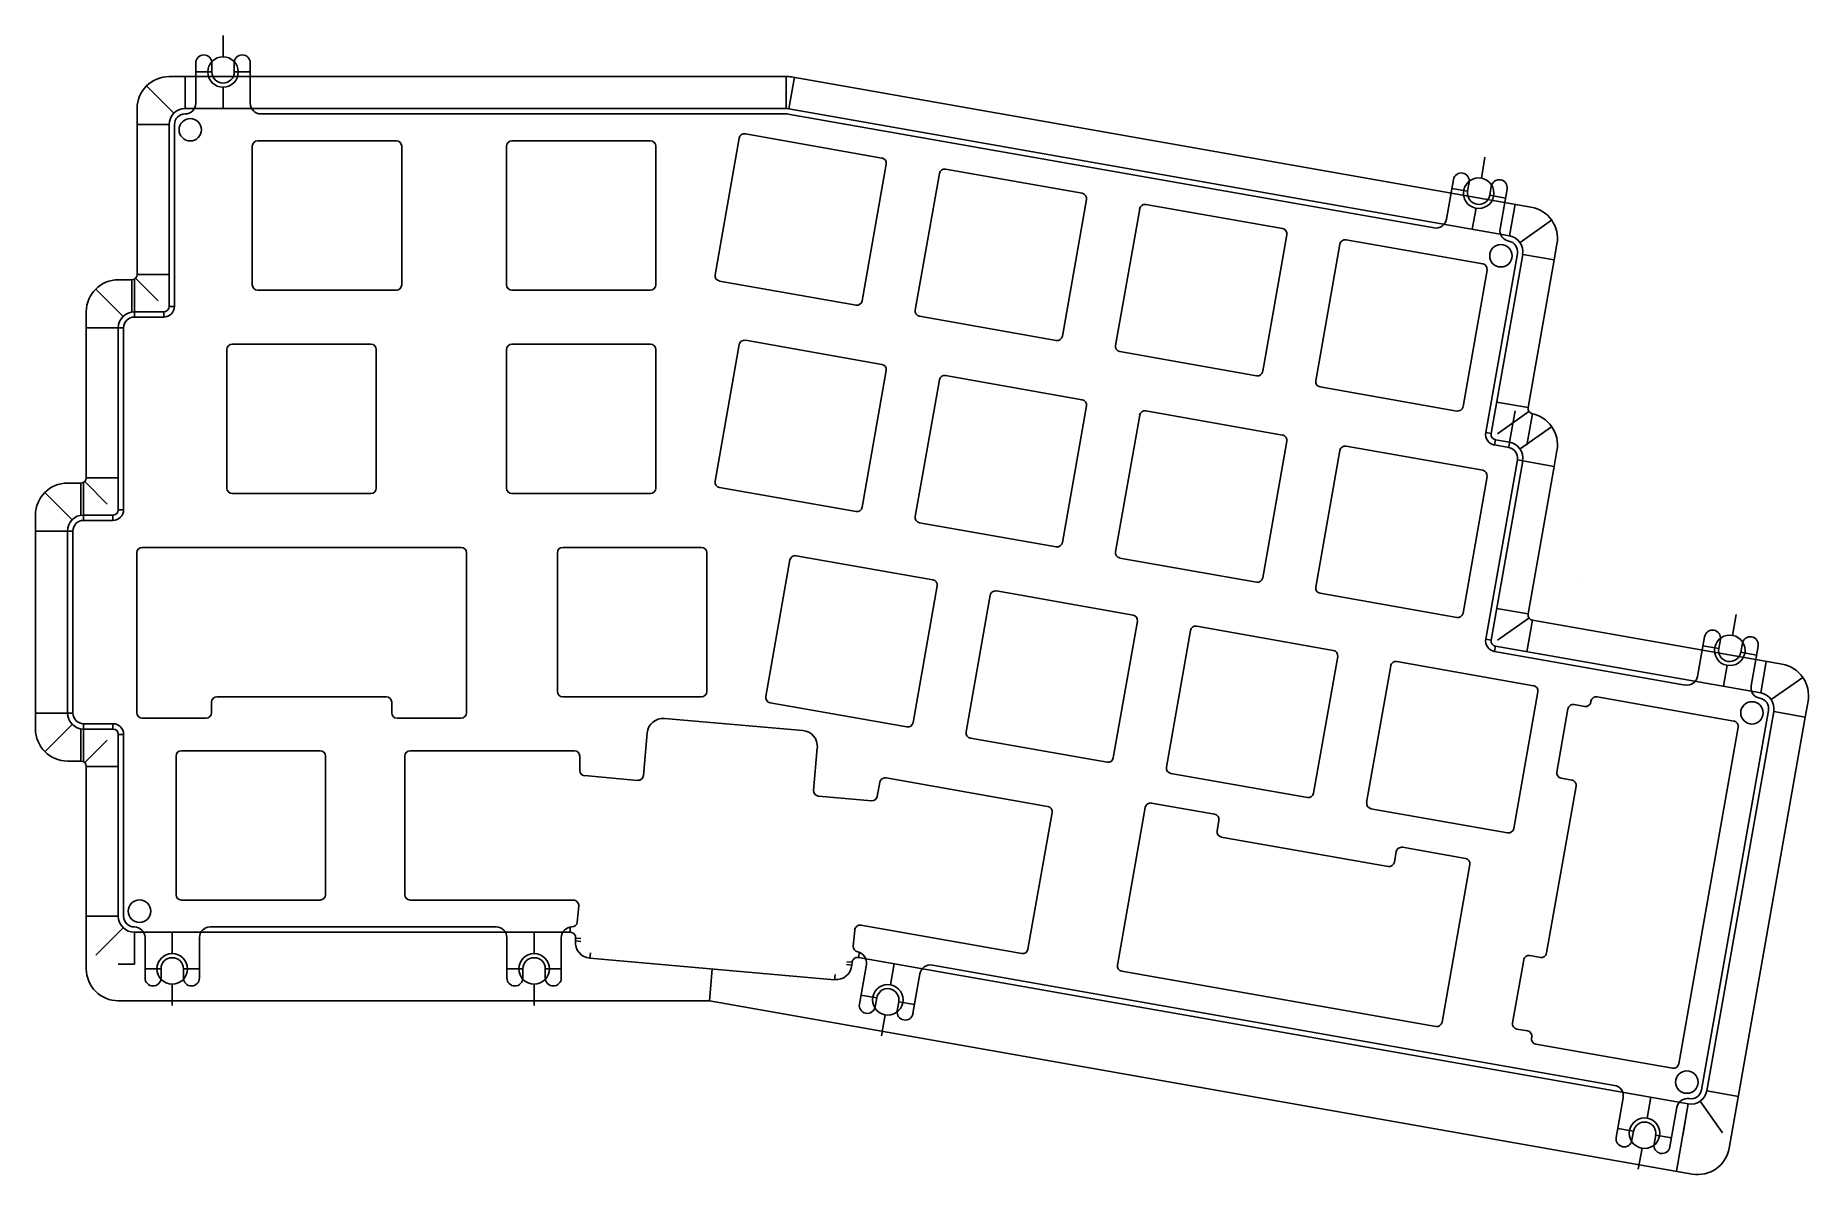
# Model space of a CAD drawing. Header units: millimetres. Extents: x -27 to 139, y -90 to 17.
import ezdxf

# ---------------------------------------------------------------- set-up
doc = ezdxf.new("R2010")
doc.units = ezdxf.units.MM
for name, color, linetype, lineweight, true_color in [('clearance', 54, 'Continuous', 25, 0x808000), ('edge cuts plate', 7, 'Continuous', 25, 0xffffff), ('idea 3', 134, 'Continuous', 25, 0x008080)]:
    doc.layers.add(name, color=color, linetype=linetype, lineweight=lineweight, true_color=true_color)
doc.layers.add('clearance lines', color=4, linetype='Continuous', true_color=0x00ffff)

msp = doc.modelspace()

# ---------------------------------------------------------------- linework, layer by layer
at = {"layer": 'clearance'}
for p, q in [((-13.29, 10.02), (43.01, 10.02)), ((43.27, 10), (110.79, -1.9)), ((-14.79, 8.52), (-14.79, -8.52)), ((109.05, -20.43), (112.01, -3.64)), ((-15.29, -9.02), (-18.05, -9.02)), ((-19.55, -27.57), (-19.55, -10.52)), ((109.45, -21.01), (110.79, -21.25)), ((109.05, -39.78), (112.01, -22.98)), ((-20.05, -28.07), (-22.81, -28.07)), ((-24.31, -46.62), (-24.31, -29.57)), ((109.45, -40.35), (134.31, -44.74)), ((135.53, -46.48), (129.26, -82.03)), ((-22.81, -48.12), (-20.05, -48.12)), ((-19.55, -65.67), (-19.55, -48.62)), ((22.79, -67.17), (-18.05, -67.17)), ((23.29, -67.72), (23.27, -67.98)), ((24.63, -69.6), (47.55, -71.61)), ((49.78, -69.54), (127.52, -83.24)), ((49.17, -70.24), (49.19, -69.98))]:
    msp.add_line(p, q, dxfattribs=at)
for centre, radius, start, end in [((-13.29, 8.52), 1.5, 90, 180), ((43.01, 8.52), 1.5, 80, 90), ((110.53, -3.38), 1.5, 350, 80), ((-18.05, -10.52), 1.5, 90, 180), ((-15.29, -8.52), 0.5, 270, 0), ((109.54, -20.52), 0.5, 170, 260), ((110.53, -22.72), 1.5, 350, 80), ((-22.81, -29.57), 1.5, 90, 180), ((-20.05, -27.57), 0.5, 270, 0), ((109.54, -39.86), 0.5, 170, 260), ((134.05, -46.22), 1.5, 350, 80), ((-22.81, -46.62), 1.5, 180, 270), ((-20.05, -48.62), 0.5, 0, 90), ((-18.05, -65.67), 1.5, 180, 270), ((22.79, -67.67), 0.5, 355, 90), ((24.76, -68.11), 1.5, 175, 265), ((49.69, -70.03), 0.5, 80, 175), ((47.68, -70.11), 1.5, 265, 355), ((127.78, -81.77), 1.5, 260, 350)]:
    msp.add_arc(centre, radius, start, end, dxfattribs=at)
at = {"layer": 'clearance lines'}
for p, q in [((-9.74, 16.87), (-9.74, 14.87)), ((-10.79, 13.45), (-12.29, 13.45)), ((-7.19, 13.45), (-8.69, 13.45)), ((-9.74, 12.02), (-9.74, 10.02)), ((108.48, 5.46), (108.14, 3.49)), ((106.85, 2.27), (105.38, 2.53)), ((110.4, 1.64), (108.92, 1.9)), ((107.64, 0.68), (107.29, -1.29)), ((-18.05, -9.52), (-18.05, -9.02)), ((-15.29, -9.52), (-15.29, -9.02)), ((-14.79, -8.52), (-14.29, -8.52)), ((-19.55, -10.52), (-19.05, -10.52)), ((108.55, -20.34), (109.05, -20.43)), ((109.36, -21.5), (109.45, -21.01)), ((110.7, -21.74), (110.79, -21.25)), ((111.51, -22.9), (112.01, -22.98)), ((-22.81, -28.57), (-22.81, -28.07)), ((-20.05, -28.57), (-20.05, -28.07)), ((-19.55, -27.57), (-19.05, -27.57)), ((-24.31, -29.57), (-23.81, -29.57)), ((117.65, -34.18), (117.65, -34.18)), ((132.01, -37.38), (131.66, -39.35)), ((108.55, -39.69), (109.05, -39.78)), ((109.36, -40.85), (109.45, -40.35)), ((130.38, -40.57), (128.9, -40.31)), ((133.92, -41.19), (132.45, -40.93)), ((131.16, -42.15), (130.82, -44.12)), ((-24.31, -46.62), (-23.81, -46.62)), ((-22.81, -48.12), (-22.81, -47.62)), ((-20.05, -48.12), (-20.05, -47.62)), ((-19.55, -48.62), (-19.05, -48.62)), ((-14.5, -69.17), (-14.5, -67.17)), ((19.4, -69.17), (19.4, -67.17)), ((22.79, -67.17), (22.79, -66.67)), ((23.27, -67.98), (23.77, -68.02)), ((23.29, -67.72), (23.79, -67.76)), ((24.63, -69.6), (24.68, -69.11)), ((49.78, -69.54), (49.87, -69.04)), ((-17.05, -70.6), (-15.55, -70.6)), ((-13.45, -70.6), (-11.95, -70.6)), ((16.85, -70.6), (18.35, -70.6)), ((20.45, -70.6), (21.95, -70.6)), ((47.55, -71.61), (47.59, -71.11)), ((48.67, -70.2), (49.17, -70.24)), ((48.7, -69.94), (49.19, -69.98)), ((52.78, -72.1), (53.13, -70.13)), ((-14.5, -74.02), (-14.5, -72.02)), ((19.4, -74.02), (19.4, -72.02)), ((50.02, -73.06), (51.5, -73.32)), ((53.56, -73.68), (55.04, -73.94)), ((51.94, -76.87), (52.28, -74.9)), ((123.68, -84.6), (124.03, -82.63)), ((120.92, -85.56), (122.4, -85.82)), ((124.47, -86.18), (125.94, -86.44)), ((122.84, -89.37), (123.19, -87.4))]:
    msp.add_line(p, q, dxfattribs=at)
at = {"layer": 'edge cuts plate', "linetype": 'Continuous'}
for p, q in [((-12.29, 14.3), (-12.29, 10.52)), ((-7.19, 10.52), (-7.19, 14.3)), ((105.52, 3.37), (104.87, -0.35)), ((109.89, -1.24), (110.55, 2.48)), ((129.05, -39.47), (128.39, -43.19)), ((133.41, -44.07), (134.07, -40.35)), ((-17.05, -67.67), (-17.05, -71.45)), ((-11.95, -71.45), (-11.95, -67.67)), ((16.85, -67.67), (16.85, -71.45)), ((21.95, -71.45), (21.95, -67.67)), ((50.53, -70.18), (49.87, -73.89)), ((54.89, -74.78), (55.55, -71.06)), ((121.43, -82.68), (120.77, -86.4)), ((125.8, -87.28), (126.45, -83.56))]:
    msp.add_line(p, q, dxfattribs=at)
at = {"layer": 'edge cuts plate'}
for p, q in [((-10.79, 13.45), (-10.79, 14.3)), ((-8.69, 13.45), (-8.69, 14.3)), ((-14.29, -8.52), (-14.29, 8.52)), ((-6.19, 9.52), (43.01, 9.52)), ((43.19, 9.51), (103.71, -1.16)), ((-6.5, 7), (6.5, 7)), ((17.31, 7), (30.31, 7)), ((36.35, -5.56), (38.61, 7.25)), ((39.19, 7.65), (51.99, 5.39)), ((-7, -6.5), (-7, 6.5)), ((7, -6.5), (7, 6.5)), ((16.81, -6.5), (16.81, 6.5)), ((30.81, -6.5), (30.81, 6.5)), ((50.14, -7.99), (52.39, 4.81)), ((55.11, -8.86), (57.37, 3.94)), ((57.95, 4.34), (70.75, 2.09)), ((106.85, 2.27), (107, 3.11)), ((108.92, 1.9), (109.07, 2.74)), ((68.9, -11.3), (71.15, 1.51)), ((73.87, -12.17), (76.13, 0.63)), ((76.71, 1.04), (89.51, -1.22)), ((87.66, -14.6), (89.92, -1.8)), ((92.63, -15.48), (94.89, -2.68)), ((95.47, -2.27), (108.27, -4.53)), ((111.51, -3.55), (108.55, -20.34)), ((36.76, -6.14), (49.56, -8.39)), ((106.42, -17.91), (108.68, -5.11)), ((-6.5, -7), (6.5, -7)), ((17.31, -7), (30.31, -7)), ((-18.05, -9.52), (-15.29, -9.52)), ((55.52, -9.44), (68.32, -11.7)), ((-19.05, -27.57), (-19.05, -10.52)), ((-9.38, -25.55), (-9.38, -12.55)), ((-8.88, -12.05), (4.12, -12.05)), ((4.62, -25.55), (4.62, -12.55)), ((16.81, -25.55), (16.81, -12.55)), ((17.31, -12.05), (30.31, -12.05)), ((30.81, -25.55), (30.81, -12.55)), ((36.35, -24.9), (38.61, -12.1)), ((39.19, -11.69), (51.99, -13.95)), ((74.28, -12.75), (87.08, -15.01)), ((50.14, -27.33), (52.39, -14.53)), ((55.11, -28.21), (57.37, -15.41)), ((57.95, -15), (70.75, -17.26)), ((93.04, -16.06), (105.84, -18.32)), ((68.9, -30.64), (71.15, -17.84)), ((73.87, -31.52), (76.13, -18.71)), ((76.71, -18.31), (89.51, -20.57)), ((87.66, -33.95), (89.92, -21.15)), ((109.36, -21.5), (110.7, -21.74)), ((92.63, -34.82), (94.89, -22.02)), ((95.47, -21.62), (108.27, -23.87)), ((111.51, -22.9), (108.55, -39.69)), ((106.42, -37.26), (108.68, -24.45)), ((-8.88, -26.05), (4.12, -26.05)), ((17.31, -26.05), (30.31, -26.05)), ((36.76, -25.48), (49.56, -27.74)), ((-23.81, -46.62), (-23.81, -29.57)), ((-22.81, -28.57), (-20.05, -28.57)), ((55.52, -28.79), (68.32, -31.05)), ((12.56, -31.1), (-17.32, -31.1)), ((22.08, -31.1), (35.08, -31.1)), ((-17.82, -31.6), (-17.82, -46.6)), ((13.06, -31.6), (13.06, -46.6)), ((21.58, -44.6), (21.58, -31.6)), ((35.58, -44.6), (35.58, -31.6)), ((41.11, -45.08), (43.37, -32.28)), ((43.95, -31.88), (56.75, -34.13)), ((74.28, -32.1), (87.08, -34.35)), ((54.9, -47.52), (57.16, -34.71)), ((59.87, -48.39), (62.13, -35.59)), ((62.71, -35.18), (75.51, -37.44)), ((93.04, -35.4), (105.84, -37.66)), ((73.66, -50.82), (75.92, -38.02)), ((78.63, -51.7), (80.89, -38.9)), ((81.47, -38.49), (94.27, -40.75)), ((130.38, -40.57), (130.53, -39.73)), ((92.42, -54.13), (94.68, -41.33)), ((109.36, -40.85), (127.23, -44)), ((132.45, -40.93), (132.59, -40.09)), ((97.39, -55.01), (99.65, -42.21)), ((100.23, -41.8), (113.03, -44.06)), ((111.18, -57.44), (113.44, -44.64)), ((-10.82, -45.6), (-10.82, -46.6)), ((-10.32, -45.1), (5.56, -45.1)), ((6.06, -45.6), (6.06, -46.6)), ((22.08, -45.1), (35.08, -45.1)), ((41.52, -45.66), (54.32, -47.92)), ((116.25, -46.24), (115.21, -52.15)), ((117.82, -46.01), (116.83, -45.83)), ((118.4, -45.6), (118.41, -45.51)), ((118.99, -45.11), (131.79, -47.37)), ((135.04, -46.39), (128.77, -81.94)), ((-20.05, -47.62), (-22.81, -47.62)), ((-17.32, -47.1), (-11.32, -47.1)), ((6.56, -47.1), (12.56, -47.1)), ((31.62, -47.13), (44.57, -48.26)), ((126.63, -79.51), (132.2, -47.94)), ((-19.05, -65.67), (-19.05, -48.62)), ((29.65, -52.48), (29.99, -48.49)), ((60.28, -48.97), (73.08, -51.23)), ((-14.14, -63.65), (-14.14, -50.65)), ((-13.64, -50.15), (-0.64, -50.15)), ((-0.14, -63.65), (-0.14, -50.65)), ((7.29, -63.65), (7.29, -50.65)), ((7.79, -50.15), (23.17, -50.15)), ((23.67, -52), (23.67, -50.65)), ((45.58, -53.87), (45.93, -49.88)), ((24.13, -52.49), (29.1, -52.93)), ((51.55, -54.44), (51.79, -53.11)), ((52.37, -52.7), (67.51, -55.38)), ((79.04, -52.28), (91.84, -54.54)), ((116.6, -52.9), (115.62, -52.73)), ((46.04, -54.41), (51.02, -54.85)), ((117.01, -53.48), (114.25, -69.11)), ((65.66, -68.76), (67.92, -55.95)), ((74.05, -70.24), (76.66, -55.46)), ((83.14, -56.1), (77.23, -55.06)), ((97.8, -55.59), (110.6, -57.85)), ((83.38, -57.66), (83.55, -56.68)), ((99.42, -61), (83.78, -58.24)), ((99.99, -60.59), (100.17, -59.61)), ((106.66, -60.25), (100.75, -59.2)), ((104.46, -75.6), (107.06, -60.83)), ((-13.64, -64.15), (-0.64, -64.15)), ((7.79, -64.15), (23.08, -64.15)), ((23.44, -66.22), (23.58, -64.69)), ((15.85, -66.67), (-10.95, -66.67)), ((49.3, -68.48), (49.44, -66.96)), ((50.02, -66.51), (65.08, -69.16)), ((112.11, -69.75), (111.07, -75.66)), ((113.67, -69.52), (112.69, -69.34)), ((-15.55, -70.6), (-15.55, -71.45)), ((-13.45, -70.6), (-13.45, -71.45)), ((18.35, -70.6), (18.35, -71.45)), ((20.45, -70.6), (20.45, -71.45)), ((120.62, -81.52), (56.71, -70.25)), ((74.46, -70.82), (103.88, -76)), ((17.6, -72.2), (17.6, -72.2)), ((21.2, -72.2), (21.2, -72.2)), ((51.5, -73.32), (51.35, -74.15)), ((53.56, -73.68), (53.42, -74.52)), ((112.46, -76.41), (111.47, -76.24)), ((112.85, -77.08), (112.86, -76.99)), ((113.25, -77.66), (126.05, -79.91)), ((122.4, -85.82), (122.25, -86.66)), ((124.47, -86.18), (124.32, -87.02))]:
    msp.add_line(p, q, dxfattribs=at)
for centre in [(-12.81, 8.04), (109.97, -3.77), (133.49, -46.61), (-17.57, -65.19), (127.39, -81.21)]:
    msp.add_circle(centre, 1.05, dxfattribs=at)
for centre, radius, start, end in [((-11.54, 14.3), 0.75, 90, 180), ((-11.54, 14.3), 0.75, 0, 90), ((-7.94, 14.3), 0.75, 90, 180), ((-7.94, 14.3), 0.75, 0, 90), ((-9.74, 13.45), 1.05, 180, 0), ((-13.29, 10.52), 1, 270, 0), ((-6.19, 10.52), 1, 180, 270), ((-13.29, 8.52), 1, 90, 180), ((43.01, 8.52), 1, 80, 90), ((-6.5, 6.5), 0.5, 90, 180), ((6.5, 6.5), 0.5, 0, 90), ((17.31, 6.5), 0.5, 90, 180), ((30.31, 6.5), 0.5, 0, 90), ((39.1, 7.16), 0.5, 80, 170), ((51.9, 4.9), 0.5, 350, 80), ((57.86, 3.85), 0.5, 80, 170), ((106.26, 3.24), 0.75, 80, 170), ((106.26, 3.24), 0.75, 350, 80), ((109.81, 2.61), 0.75, 80, 170), ((109.81, 2.61), 0.75, 350, 80), ((70.66, 1.59), 0.5, 350, 80), ((107.89, 2.09), 1.05, 170, 350), ((76.62, 0.54), 0.5, 80, 170), ((89.42, -1.71), 0.5, 350, 80), ((103.88, -0.18), 1, 260, 350), ((110.88, -1.41), 1, 170, 260), ((95.38, -2.77), 0.5, 80, 170), ((110.53, -3.38), 1, 350, 80), ((108.18, -5.02), 0.5, 350, 80), ((-6.5, -6.5), 0.5, 180, 270), ((6.5, -6.5), 0.5, 270, 0), ((17.31, -6.5), 0.5, 180, 270), ((30.31, -6.5), 0.5, 270, 0), ((36.84, -5.64), 0.5, 170, 260), ((49.64, -7.9), 0.5, 260, 350), ((-18.05, -10.52), 1, 90, 180), ((-15.29, -8.52), 1, 270, 0), ((55.6, -8.95), 0.5, 170, 260), ((68.4, -11.21), 0.5, 260, 350), ((-8.88, -12.55), 0.5, 90, 180), ((4.12, -12.55), 0.5, 0, 90), ((17.31, -12.55), 0.5, 90, 180), ((30.31, -12.55), 0.5, 0, 90), ((39.1, -12.19), 0.5, 80, 170), ((74.36, -12.26), 0.5, 170, 260), ((51.9, -14.44), 0.5, 350, 80), ((87.17, -14.52), 0.5, 260, 350), ((57.86, -15.49), 0.5, 80, 170), ((93.12, -15.57), 0.5, 170, 260), ((70.66, -17.75), 0.5, 350, 80), ((105.93, -17.83), 0.5, 260, 350), ((76.62, -18.8), 0.5, 80, 170), ((89.42, -21.06), 0.5, 350, 80), ((109.54, -20.52), 1, 170, 260), ((95.38, -22.11), 0.5, 80, 170), ((110.53, -22.72), 1, 350, 80), ((36.84, -24.99), 0.5, 170, 260), ((108.18, -24.37), 0.5, 350, 80), ((-8.88, -25.55), 0.5, 180, 270), ((4.12, -25.55), 0.5, 270, 0), ((17.31, -25.55), 0.5, 180, 270), ((30.31, -25.55), 0.5, 270, 0), ((-20.05, -27.57), 1, 270, 0), ((49.64, -27.25), 0.5, 260, 350), ((55.6, -28.3), 0.5, 170, 260), ((-22.81, -29.57), 1, 90, 180), ((-17.32, -31.6), 0.5, 90, 180), ((12.56, -31.6), 0.5, 0, 90), ((22.08, -31.6), 0.5, 90, 180), ((35.08, -31.6), 0.5, 0, 90), ((68.4, -30.55), 0.5, 260, 350), ((74.36, -31.6), 0.5, 170, 260), ((43.86, -32.37), 0.5, 80, 170), ((56.66, -34.63), 0.5, 350, 80), ((87.17, -33.86), 0.5, 260, 350), ((93.12, -34.91), 0.5, 170, 260), ((62.62, -35.68), 0.5, 80, 170), ((75.42, -37.93), 0.5, 350, 80), ((105.93, -37.17), 0.5, 260, 350), ((81.38, -38.98), 0.5, 80, 170), ((109.54, -39.86), 1, 170, 260), ((129.79, -39.6), 0.75, 80, 170), ((129.79, -39.6), 0.75, 350, 80), ((133.33, -40.22), 0.75, 80, 170), ((133.33, -40.22), 0.75, 350, 80), ((94.19, -41.24), 0.5, 350, 80), ((131.41, -40.75), 1.05, 170, 350), ((100.14, -42.29), 0.5, 80, 170), ((127.41, -43.01), 1, 260, 350), ((22.08, -44.6), 0.5, 180, 270), ((35.08, -44.6), 0.5, 270, 0), ((112.95, -44.55), 0.5, 350, 80), ((134.4, -44.25), 1, 170, 260), ((-10.32, -45.6), 0.5, 90, 180), ((5.56, -45.6), 0.5, 0, 90), ((41.6, -45.17), 0.5, 170, 260), ((116.75, -46.32), 0.5, 80, 170), ((117.9, -45.51), 0.5, 260, 350), ((118.9, -45.6), 0.5, 80, 170), ((134.05, -46.22), 1, 350, 80), ((-22.81, -46.62), 1, 180, 270), ((-20.05, -48.62), 1, 360, 90), ((-17.32, -46.6), 0.5, 180, 270), ((-11.32, -46.6), 0.5, 270, 0), ((6.56, -46.6), 0.5, 180, 270), ((12.56, -46.6), 0.5, 270, 0), ((31.49, -48.62), 1.5, 85, 175), ((54.41, -47.43), 0.5, 260, 350), ((131.71, -47.86), 0.5, 350, 80), ((44.44, -49.75), 1.5, 355, 85), ((60.36, -48.48), 0.5, 170, 260), ((-13.64, -50.65), 0.5, 90, 180), ((-0.64, -50.65), 0.5, 0, 90), ((7.79, -50.65), 0.5, 90, 180), ((23.17, -50.65), 0.5, 0, 90), ((73.17, -50.74), 0.5, 260, 350), ((24.17, -52), 0.5, 180, 265), ((29.15, -52.43), 0.5, 265, 355), ((52.28, -53.2), 0.5, 80, 170), ((79.13, -51.79), 0.5, 170, 260), ((115.7, -52.23), 0.5, 170, 260), ((116.52, -53.39), 0.5, 350, 80), ((46.08, -53.91), 0.5, 175, 265), ((51.06, -54.35), 0.5, 265, 350), ((91.93, -54.04), 0.5, 260, 350), ((67.43, -55.87), 0.5, 350, 80), ((77.15, -55.55), 0.5, 80, 170), ((83.06, -56.59), 0.5, 350, 80), ((97.89, -55.1), 0.5, 170, 260), ((83.87, -57.75), 0.5, 170, 260), ((110.69, -57.35), 0.5, 260, 350), ((100.66, -59.7), 0.5, 80, 170), ((99.5, -60.51), 0.5, 260, 350), ((106.57, -60.74), 0.5, 350, 80), ((-13.64, -63.65), 0.5, 180, 270), ((-0.64, -63.65), 0.5, 270, 0), ((7.79, -63.65), 0.5, 180, 270), ((23.08, -64.65), 0.5, 355, 90), ((-18.05, -65.67), 1, 180, 270), ((22.95, -66.17), 0.5, 270, 355), ((-18.05, -67.67), 1, 0, 90), ((-10.95, -67.67), 1, 90, 180), ((15.85, -67.67), 1, 0, 90), ((22.95, -67.67), 1, 90, 180), ((49.94, -67), 0.5, 80, 175), ((-14.5, -70.6), 1.05, 0, 180), ((19.4, -70.6), 1.05, 0, 180), ((49.8, -68.52), 0.5, 175, 260), ((49.54, -70), 1, 350, 80), ((65.17, -68.67), 0.5, 260, 350), ((112.6, -69.84), 0.5, 80, 170), ((113.76, -69.03), 0.5, 260, 350), ((56.53, -71.23), 1, 80, 170), ((74.54, -70.32), 0.5, 170, 260), ((-16.3, -71.45), 0.75, 180, 270), ((-16.3, -71.45), 0.75, 270, 0), ((-12.7, -71.45), 0.75, 180, 270), ((-12.7, -71.45), 0.75, 270, 0), ((17.6, -71.45), 0.75, 180, 270), ((17.6, -71.45), 0.75, 270, 0), ((21.2, -71.45), 0.75, 180, 270), ((21.2, -71.45), 0.75, 270, 0), ((52.53, -73.5), 1.05, 350, 170), ((50.61, -74.02), 0.75, 170, 260), ((50.61, -74.02), 0.75, 260, 350), ((54.16, -74.65), 0.75, 170, 260), ((54.16, -74.65), 0.75, 260, 350), ((103.97, -75.51), 0.5, 260, 350), ((111.56, -75.75), 0.5, 170, 260), ((112.37, -76.9), 0.5, 350, 80), ((113.34, -77.16), 0.5, 170, 260), ((126.14, -79.42), 0.5, 260, 350), ((120.44, -82.5), 1, 350, 80), ((127.44, -83.74), 1, 80, 170), ((127.78, -81.77), 1, 260, 350), ((123.43, -86), 1.05, 350, 170), ((121.51, -86.53), 0.75, 170, 260), ((121.51, -86.53), 0.75, 260, 350), ((125.06, -87.15), 0.75, 170, 260), ((125.06, -87.15), 0.75, 260, 350)]:
    msp.add_arc(centre, radius, start, end, dxfattribs=at)
at = {"layer": 'idea 3'}
for p, q in [((-16.91, 12.15), (-14.35, 9.59)), ((-13.29, 13.02), (-14.79, 13.02)), ((-13.29, 10.02), (-13.29, 13.02)), ((43.14, 13.02), (-13.29, 13.02)), ((43.01, 10.02), (43.01, 13.02)), ((43.27, 10), (43.79, 12.96)), ((43.66, 12.98), (112.79, 0.79)), ((-17.79, 10.02), (-17.79, 8.52)), ((-17.79, 8.52), (-14.79, 8.52)), ((-17.79, 8.52), (-17.79, -5.52)), ((110.79, -1.9), (111.31, 1.05)), ((111.76, -2.52), (114.72, -0.44)), ((115.22, -2.68), (114.96, -4.16)), ((112.01, -3.64), (114.96, -4.16)), ((112.52, -18), (114.96, -4.16)), ((-18.29, -6.02), (-19.55, -6.02)), ((-18.29, -9.02), (-18.29, -6.02)), ((-18.05, -9.02), (-18.05, -6.02)), ((-17.93, -5.88), (-15.81, -8)), ((-17.79, -5.52), (-14.79, -5.52)), ((-21.67, -6.9), (-19.11, -9.46)), ((-22.55, -9.02), (-22.55, -10.52)), ((-22.55, -10.52), (-19.55, -10.52)), ((-22.55, -24.57), (-22.55, -10.52)), ((109.57, -17.48), (112.52, -18)), ((109.64, -20.45), (112.6, -18.37)), ((110.79, -21.25), (111.31, -18.29)), ((111.76, -21.86), (114.72, -19.79)), ((112.41, -21.53), (112.93, -18.58)), ((112.01, -22.98), (114.96, -23.51)), ((114.96, -23.51), (115.22, -22.03)), ((-22.55, -24.57), (-19.55, -24.57)), ((112.52, -37.34), (114.96, -23.51)), ((-26.43, -25.95), (-23.87, -28.51)), ((-23.05, -25.07), (-24.31, -25.07)), ((-23.05, -28.07), (-23.05, -25.07)), ((-22.81, -28.07), (-22.81, -25.07)), ((-22.7, -24.93), (-20.58, -27.05)), ((-27.31, -28.07), (-27.31, -29.57)), ((-27.31, -29.57), (-24.31, -29.57)), ((-27.31, -48.12), (-27.31, -29.57)), ((109.57, -36.82), (112.52, -37.34)), ((109.64, -39.79), (112.6, -37.72)), ((112.41, -40.88), (112.93, -37.92)), ((112.93, -37.92), (136.31, -42.04)), ((134.31, -44.74), (134.83, -41.78)), ((135.28, -45.36), (138.25, -43.28)), ((135.53, -46.48), (138.48, -47)), ((138.74, -45.52), (138.48, -47)), ((-27.31, -46.62), (-24.31, -46.62)), ((-26.43, -50.25), (-23.87, -47.69)), ((-23.05, -51.12), (-23.05, -48.12)), ((-22.81, -51.12), (-22.81, -48.12)), ((138.48, -47), (131.36, -87.39)), ((138.48, -47), (138.48, -47)), ((-22.7, -51.27), (-20.58, -49.15)), ((-24.31, -51.12), (-23.05, -51.12)), ((-22.55, -51.62), (-19.55, -51.62)), ((-22.55, -65.67), (-22.55, -51.62)), ((-22.55, -65.67), (-19.55, -65.67)), ((-22.55, -70.59), (-22.55, -65.67)), ((-21.67, -69.3), (-19.11, -66.74)), ((-18.05, -70.17), (-18.05, -67.17)), ((-19.55, -70.17), (-18.05, -70.17)), ((35.83, -73.59), (36.09, -70.61)), ((-19.55, -73.59), (35.83, -73.59)), ((35.83, -73.59), (127.89, -89.83)), ((128.64, -83), (130.72, -85.96)), ((129.26, -82.03), (132.22, -82.55)), ((126.41, -89.57), (127.52, -83.24)), ((127, -86.2), (127.52, -83.24))]:
    msp.add_line(p, q, dxfattribs=at)
for centre in [(-9.74, 13.45), (107.89, 2.09), (131.41, -40.75), (-14.5, -70.6), (19.4, -70.6), (52.53, -73.5), (123.43, -86)]:
    msp.add_circle(centre, 1.43, dxfattribs=at)
for centre, radius, start, end in [((-14.79, 10.02), 3, 90, 180), ((43.14, 10.02), 3, 80, 90), ((112.27, -2.16), 3, 350, 80), ((-19.55, -9.02), 3, 90, 180), ((-18.29, -5.52), 0.5, 270, 0), ((113.01, -18.08), 0.5, 170, 260), ((112.27, -21.51), 3, 350, 80), ((-23.05, -24.57), 0.5, 270, 0), ((-24.31, -28.07), 3, 90, 180), ((113.01, -37.43), 0.5, 170, 260), ((135.79, -45), 3, 350, 80), ((-24.31, -48.12), 3, 180, 270), ((-23.05, -51.62), 0.5, 0, 90), ((-19.55, -70.59), 3, 180, 270), ((128.41, -86.87), 3, 260, 350)]:
    msp.add_arc(centre, radius, start, end, dxfattribs=at)

doc.saveas('drawing.dxf')
